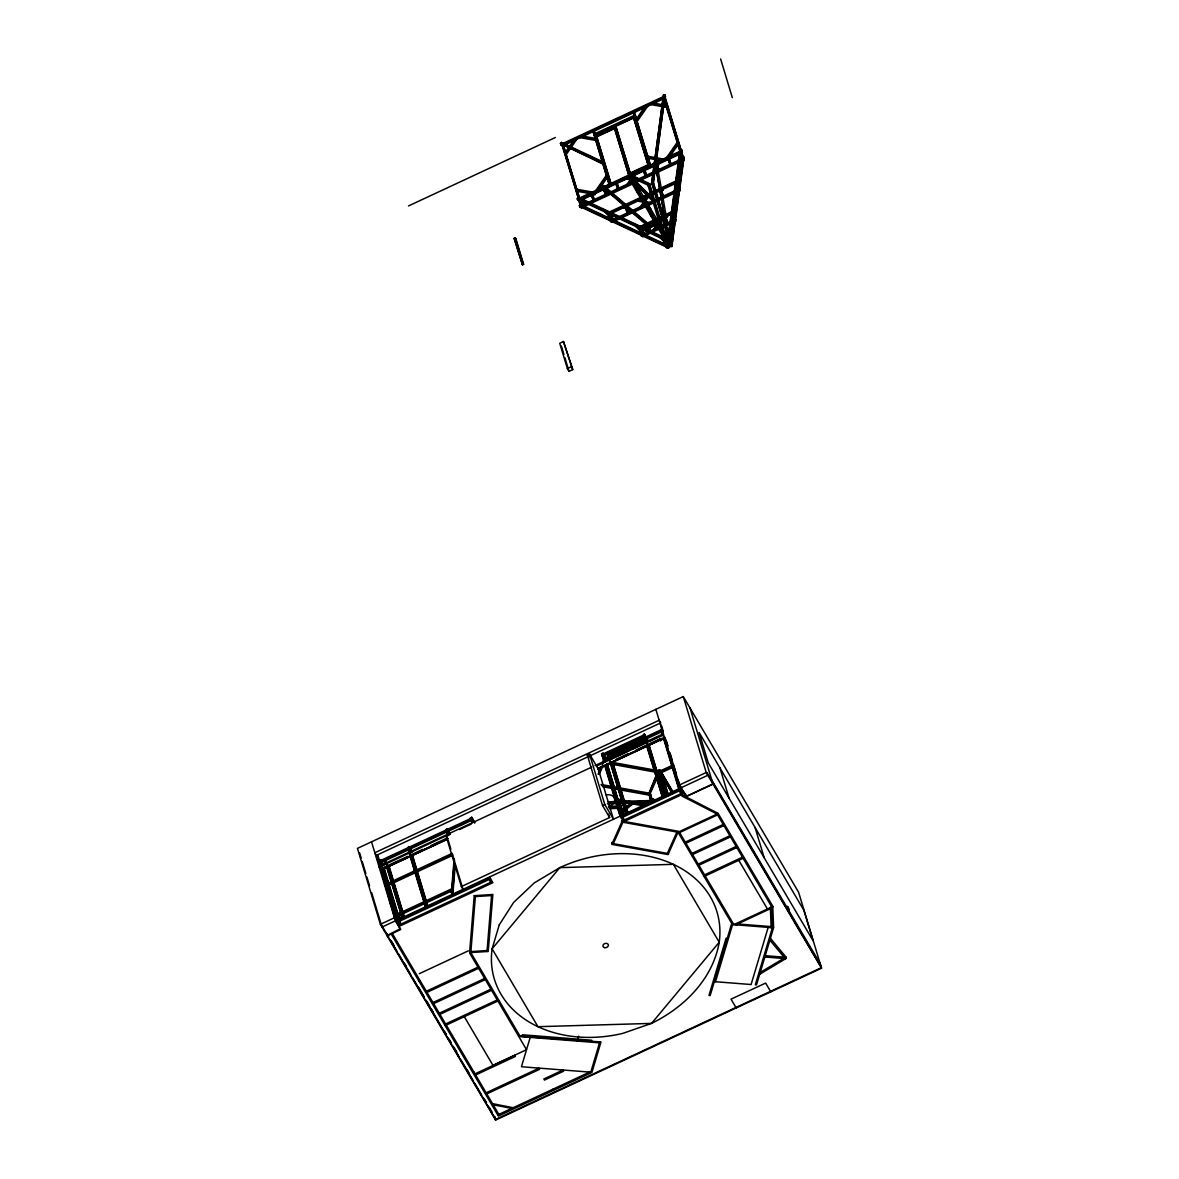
<?xml version="1.0" encoding="UTF-8"?>
<svg xmlns="http://www.w3.org/2000/svg" width="1179" height="1179" viewBox="0 0 1179 1179"><rect width="100%" height="100%" fill="white"/><g stroke="black" fill="none" stroke-linecap="round" stroke-linejoin="round"><path stroke-width="1.5" d="M452.456 894.964L451.395 892.4L454.151 858.592M451.704 893.417L454.46 859.609M452.913 888.774L452.928 893.343L455.241 864.87M453.34 883.425L454.21 872.755M599.536 1042.84L519.379 1036.547L519.674 1035.56L470.804 952.573L475.446 895.627M487.015 951.512L491.643 894.566M655.716 165.605L653.254 183.585L651.633 183.629L663.512 94.792L665.118 94.747L656.217 162.024M651.633 183.629L663.512 94.792M669.525 237.495L667.918 237.554L652.002 183.408L653.608 183.364L669.141 234.813M653.254 183.585L654.507 172.046M656.231 159.46L665.118 94.747M653.608 183.364L653.475 184.351L651.869 184.396M665.339 97.99L665.324 95.72L560.836 144.413L561.071 145.164L562.589 145.872L665.339 97.99L664.691 96.884L681.388 151.148L665.118 97.238M667.918 237.554L679.988 149.689L681.595 149.645L681.639 154.169L681.418 153.417M668.257 237.48L679.472 155.893M680.047 184.351L676.805 184.381L676.451 177.823L678.072 177.778L678.426 184.322L677.07 185.236L678.677 185.177L677.792 182.229L676.171 182.273L676.039 183.246L677.792 189.067M670.144 233.044L672.384 216.73M673.872 205.853L675.862 191.337M677.365 180.461L680.106 160.521M681.108 153.27L681.595 149.645M670.261 234.533L672.855 215.669M673.651 209.862L681.83 150.396L679.988 149.689M609.867 214.946L612.726 213.605L611.842 211.748L612.063 212.5L608.349 214.239L608.128 213.473L677.63 180.932L677.66 183.202L677.424 182.45M670.188 244.451L668.567 237.642L670.188 244.451L671.794 244.407L670.497 238.63M670.247 244.053L682.199 157.028L683.82 156.984L684.071 160.005L581.306 207.887L579.331 205.662L580.304 204.512L667.933 245.497M670.468 244.819L682.199 157.028M671.603 245.821L669.996 245.866L671.838 246.588L674.594 224.069M675.095 220.444L683.82 156.984M671.838 246.588L684.041 157.735L682.435 157.794M672.281 245.763L672.251 243.493L665.516 246.632L667.255 248.106L672.281 245.763L672.059 244.996M675.626 221.401L675.611 219.147L641.111 235.21L641.332 235.977L642.85 236.684L675.626 221.401L675.405 220.65M679.856 190.703L679.826 188.434L610.339 220.812L610.56 221.578L612.078 222.286L679.856 190.703L679.62 189.952M619.623 807.335L619.8 806.038M621.053 808.057L621.245 806.76L608.703 807.114M522.12 1035.766L522.415 1034.779L591.74 1040.232L591.445 1041.204M530.211 1037.387L521.442 1066.73L590.767 1072.183M577.106 1041.086L578.565 1036.208M599.831 1041.868L590.708 1072.418L591.887 1072.507L601.01 1041.956L518.554 1036.09M715.506 981.724L732.586 924.572M737.288 924.94L737.582 923.968L771.125 926.606M768.177 927.372L751.097 984.524L714.312 981.635M772.392 927.696L755.312 984.863L756.491 984.951L773.571 927.799L772.392 927.696L771.567 907.137M759.689 974.267L785.803 958.63L786.187 957.333L770.506 938.425M598.505 771.479L600.745 766.497M602.233 763.167L603.707 759.836M598.077 774.161L601.039 767.5M602.528 764.169L604.016 760.853M599.654 771.685L602.631 765.038M599.212 774.367L602.926 766.041M613.36 843.633L622.925 822.249M642.732 805.743L643.159 804.785M655.848 776.475L648.715 794.115L658.825 769.813L659.96 770.02L667.815 796.017M649.555 793.32L655.509 779.997M656.983 776.681L659.96 770.02M649.865 794.322L660.269 771.037L612.815 762.445M607.406 763.461L660.152 772.997L660.579 772.039L613.109 763.447M667.343 853.404L676.893 832.02M513.204 1107.715L492.513 1103.632M565.419 152.12L574.615 138.857L576.192 138.12L576.84 139.225L566.406 154.302L565.419 152.12L566.082 153.226L570.164 147.331M565.743 153.196L576.192 138.12M572.198 144.383L575.264 139.962M636.321 119.094L645.517 105.815L647.094 105.093L647.743 106.198L637.294 121.275L636.645 120.155L647.094 105.093M582.175 197.689L580.097 200.71L580.746 201.815M636.969 120.199L639.018 117.252M641.067 114.304L646.166 106.935M595.808 190.482L606.257 175.406L606.905 176.511L600.642 185.56M630.912 177.027L633.005 174.02M627.036 184.307L630.382 179.473M677.483 143.44L668.287 156.719L668.935 157.824L678.131 144.56L677.159 142.379L666.71 157.441L667.358 158.546L677.807 143.484M644.191 199.575L646.284 196.569L646.932 197.674L643.189 199.413M643.66 202.022L640.315 206.856L640.963 207.961M648.509 196.937L645.164 201.756L644.515 200.651L647.625 195.066L648.509 196.937L647.861 195.832L638.325 200.268L638.989 201.373L642.363 201.977M677.866 160.624L681.211 155.805L681.86 156.91M602.263 163.793L560.393 143.543L561.351 142.394L603 161.877M560.629 144.31L561.351 142.394M669.348 246.175L668.611 248.076L579.567 206.428L580.525 205.264L667.933 246.16M609.676 213.252L608.718 214.401L610.471 220.222L611.429 219.073L609.676 213.252L612.417 219.53M609.69 214.873L610.663 213.708M609.617 217.363L610.575 216.214L607.73 217.349M609.941 218.439L610.899 217.29L609.13 217.997M613.168 215.831L614.126 214.681L611.297 215.816M615.158 222.418L616.116 221.269L611.547 216.671M649.644 183.688L648.907 185.604L649.644 183.688L632.99 175.907M658 218.483L648.155 185.914L649.128 184.749L650.101 185.221L664.602 233.221M637.544 232.897L641.347 230.612L640.374 231.762M640.462 229.257L641.435 228.107L640.448 227.65L642.201 233.471L641.243 234.621L639.49 228.8M638.93 233.545L641.671 231.688L640.698 232.838M643.94 230.229L644.898 229.08L642.069 230.214M641.685 233.295L642.643 232.145L644.545 234.061M644.78 229.979L655.671 224.865M645.93 236.817L646.888 235.667L642.319 231.069M660.623 222.875L646.446 229.315M665.118 243.331L666.076 242.181L663.246 243.316M665.442 244.407L666.4 243.257L664.632 243.965M652.812 801.779L653.932 800.453L654.153 801.204M717.068 814.041L717.819 813.201L682.803 795.265L682.051 796.12L717.068 814.041L771.803 907.005L772.923 906.474L718.188 813.525L678.028 832.227L621.775 822.043L621.48 821.041M622.247 810.076L631.148 802.87M603.648 185.589L602.616 187.314L603.648 185.589L647.286 222.934M647.625 225.837L648.877 224.865M675.493 184.794L676.348 184.278M677.114 184.749L677.969 184.233M676.672 185.354L675.302 186.179L676.923 186.135M677.394 186.297L678.249 185.781M672.133 214.976L671.278 215.492L672.885 215.448M672.457 216.052L671.087 216.877L675.641 216.435L673.18 217.01M674.064 216.008L672.693 216.833L673.076 223.465L674.683 223.42M670.836 239.779L669.466 240.604L672.443 239.735M760.234 972.424L783.578 958.468M631.016 181.581L629.262 175.759L630.382 175.244L632.784 182.17L632.136 181.065L631.016 181.581L631.679 182.686M631.03 176.349L629.91 176.865L629.262 175.759M387.493 883.469L452.264 853.287M392.975 881.966L397.957 879.652M406.254 875.776L417.882 870.367M426.179 866.491L431.16 864.178M434.491 862.63L451.1 854.893M387.803 884.471L452.574 854.289M388.289 885.311L453.06 855.129M397.146 914.226L452.176 888.583L452.662 889.408L452.972 890.425L397.942 916.068M397.456 915.243L452.471 889.6L452.176 888.583M408.494 205.942L555.353 137.516M561.071 145.164L665.545 96.486M568.985 142.025L562.354 145.12L578.624 199.03L561.926 144.766L562.589 145.872M582.249 135.85L597.163 128.894M605.446 125.033L630.308 113.449M633.624 111.902L641.907 108.041M646.888 105.727L650.204 104.179M658.486 100.318L663.453 98.004M630.441 173.961L615.585 125.549L630.441 173.961L629.689 174.3L629.203 173.475L648.553 164.485L649.246 165.9L629.851 174.816L614.686 125.387L634.037 116.382L634.523 117.222M594.054 134.995L635.319 115.763L635.967 116.868L594.702 136.101L593.818 134.244L635.098 115.011L635.746 116.117L632.445 117.649M614.834 125.888L634.184 116.898L634.67 117.723M596.132 134.568L615.939 125.342M634.567 117.296L615.173 126.212L629.895 174.89M595.631 136.351L614.966 127.361M615.35 127.774L595.97 136.676L609.425 181.242M596.117 137.191L615.453 128.187L614.819 126.86L629.335 174.949M579.095 197.409L579.744 198.514L563.046 144.251L579.095 197.409L577.12 198.323L577.577 199.84L580.599 201.255L583.458 199.914L583.237 199.163M628.613 174.33L648.701 164.986L634.037 116.382M680.283 151.664L679.62 150.558L680.74 150.042M637.751 170.557L647.433 166.062M681.83 150.396L577.356 199.074L578.86 199.782L580.849 206.369L580.201 205.264L578.432 199.443L579.095 200.548L681.845 152.666L681.197 151.56L683.614 158.487L681.624 151.914M588.822 195.139L580.584 198.986L580.348 198.234L588.601 194.388M598.505 189.775L603.456 187.461M604.989 186.739L629.498 175.45M630.75 174.743L655.023 163.439M658.221 161.95L679.679 151.944M577.577 199.84L682.051 151.163M577.268 190.32L576.619 189.215L592.462 192.03L593.125 193.15L576.944 190.291L577.592 191.396L591.549 193.872L602.071 188.979M607.038 186.665L615.467 183.025L610.693 185.368M618.636 181.257L621.952 179.709M638.532 171.987L650.395 166.46M658.413 162.717L674.992 154.994M596.427 192.148L602.896 189.126M606.065 187.653L615.6 183.217M618.783 181.728L625.15 178.766M644.132 169.923L653.667 165.473M656.806 164.014L671.382 157.22M583.708 198.942L626.963 178.781M633.226 175.863L655.495 165.487M657.042 164.78L678.072 154.965M590.782 195.095L591.431 196.2L595.144 194.476L594.923 193.71M603.044 189.377L603.707 190.497L607.421 188.758L607.185 187.992M654.168 165.561L654.831 166.666L658.545 164.942L657.661 163.07L658.545 164.942M580.201 205.264L581.306 204.748L579.552 198.927L581.969 205.853L581.306 204.748M631.06 182.421L632.327 180.976M682.494 159.003L681.845 157.898L682.95 157.382M579.567 206.428L684.041 157.735M579.788 207.18L684.277 158.502M514.191 238.423L515.311 237.907L515.96 239.013L523.609 264.317L522.489 264.848L514.191 238.423L522.489 264.848M587.702 204.041L612.564 192.457M618.047 189.907L619.167 189.377L616.529 181.699L618.666 187.741M620.861 188.596L632.46 183.187M640.742 179.326L665.604 167.742M673.887 163.881L680.519 160.786M514.84 239.529L515.96 239.013M635.746 186.798L637.22 186.105L639.21 192.678L637.721 193.371M640.271 197.63L625.666 204.439L625.902 205.19M612.682 211.896L623.632 206.797M626.727 205.352L631.472 203.142M645.606 196.554L658.221 190.674M677.866 181.699L674.137 183.423L673.916 182.671L674.801 184.543L674.565 183.777M623.706 207.077L627.42 205.352L627.199 204.586L628.068 206.458L624.354 208.182L623.47 206.325L624.354 208.182M662.48 189.008L658.766 190.747L658.53 189.981L659.415 191.853L663.143 190.114L662.259 188.257L663.143 190.114M611.356 213.384L639.607 200.209M647.418 196.584L660.034 190.703M661.581 189.981L675.685 183.408M610.56 221.578L680.062 189.2M618.459 218.439L611.842 221.519L612.078 222.286M626.727 214.593L651.515 203.039M654.831 201.506L671.352 193.798M521.84 263.742L522.945 263.212L515.311 237.907M651.191 216.258L652.68 215.565L650.69 208.978M653.623 220.149L647.404 223.037L647.625 223.804M672.148 212.382L638.9 227.871L639.121 228.638M648.465 223.951L652.886 221.903M640.359 228.048L642.614 226.147L643.498 228.004L640.639 229.345M645.62 225.602L649.349 223.863L649.113 223.111L649.997 224.983L646.284 226.707L645.399 224.835L646.284 226.707M663.173 217.422L666.887 215.698L666.651 214.932L667.535 216.803L663.821 218.542L662.937 216.671L663.585 217.776M669.908 214.298L669.672 213.532L670.556 215.403L669.908 214.298L672.384 213.134M642.128 227.783L653.107 222.654M671.47 214.106L657.543 220.591L657.307 219.839M653.829 223.185L652.252 223.922L651.383 222.05L652.252 223.922L655.642 224.526M657.027 221.696L661.787 219.486L660.903 217.614L661.787 219.486L658.442 224.305L657.794 223.199L661.139 218.38L651.604 222.816L656.674 223.715M641.332 235.977L675.832 219.898M647.536 233.634L657.366 229.05M665.56 225.233L672.118 222.168M664.941 236.389L666.43 235.697M666.327 239.101L667.815 238.409L670.055 245.07L631.826 180.033L634.995 180.593M668.125 239.44L666.636 240.133L668.08 244.923M665.752 247.398L672.472 244.259M670.792 245.586L667.034 247.339L667.255 248.106M563.459 341.542L559.745 343.281L567.379 368.585L569.015 371.356L572.729 369.616L563.459 341.542L572.729 369.616M567.379 368.585L571.093 366.861M683.289 696.568L357.458 848.379L380.39 924.321L495.637 1120.05L821.542 968.21L798.61 892.267L683.289 696.568L706.206 772.51L821.542 968.21L819.965 963.287L711.173 779.098M452.987 856.175L463.008 889.349L461.372 886.579L609.617 817.519L602.528 805.478L587.289 755.002L589.515 753.971L598.313 769.135M604.134 762.253L601.555 753.808L603.044 753.116L606.198 758.849L605.977 758.097M604.945 760.308L647.698 740.383L644.309 733.883L643.056 735.328M607.362 753.366L602.44 755.665L604.326 761.855M617.236 748.768L622.173 746.469M625.459 744.936L645.193 735.755L645.414 736.507L602.661 756.432M380.581 865.298L379.093 860.361L380.581 859.668L383.514 864.649M448.58 834.334L450.069 833.641L450.29 834.393L447.136 828.66L445.868 830.104M470.406 818.668L471.674 817.224L474.606 822.205M661.832 728.607L660.579 730.052M662.053 729.359L607.745 754.663L608.408 755.768L609.514 755.253L608.335 752.379L609.514 755.253M379.55 861.878L472.131 818.742M662.289 730.125L607.981 755.43L608.629 756.535M379.962 862.217L383.278 860.685M393.197 856.057L418 844.503M426.253 840.656L446.104 831.416M459.324 825.256L470.893 819.862M618.282 751.17L628.156 746.572M631.443 745.04L642.968 739.675M656.128 733.544L661.065 731.245M605.711 757.67L661.301 731.997M380.198 862.984L472.779 819.847L472.543 819.081M604.709 759.541L619.52 752.644M627.744 748.812L632.666 746.513M640.89 742.682L644.176 741.149M645.989 740.309L647.477 739.616L644.545 734.635L601.776 754.56L603.25 757.051M378.901 866.285L591.725 767.116M595.056 765.569L663.232 733.81M410.277 852.166L411.766 851.474L409.57 847.745M613.552 757.773L628.363 750.861M631.649 749.328L643.174 743.964M649.762 740.898L661.272 735.534M446.31 835.705L379.166 867.14L380.714 869.763M459.53 829.544L471.099 824.15M596.603 765.996L663.526 734.826M380.449 868.908L407.683 856.396M411.014 854.849L422.686 849.411M431.013 845.52L446.016 838.534M616.027 759.32L627.7 753.882M636.041 750.006L661.036 738.349M380.625 869.63L447.637 838.593M589.515 753.971L604.753 804.446L613.478 819.243L598.077 768.487L664.44 737.391L680.091 789.105L683.024 794.086L623.544 821.792L620.611 816.826L605.181 765.731M447.711 838.726L381.185 869.542M598.151 768.634L660.166 739.734L660.476 740.633L664.588 737.907M447.711 838.962L380.773 870.131L447.784 839.094M598.239 768.767L664.676 737.818M598.225 769.003L665.148 737.818M672.457 765.245L659.606 771.228L666.356 793.555M659.842 771.994L672.693 765.996M660.269 772.333L671.514 767.102M660.152 772.997L661.257 772.481L672.428 791.448M660.491 773.1L673.342 767.116M660.8 774.102L661.92 773.586L668.125 794.13M602.528 805.478L604.753 804.446M380.39 924.321L394.449 917.763L371.518 841.835M706.206 772.51L678.765 785.288L686.915 796.061L712.941 783.932M451.498 892.842L452.618 892.326L451.395 892.4M376.676 855.645L395.82 921.536L400.079 928.787L387.021 935.581M489.933 877.721L492.866 882.703L400.285 925.839L397.352 920.858L489.933 877.721L489.712 876.955M620.611 816.826L680.091 789.105M398.001 921.963L490.582 878.827M399.637 924.719L492.218 881.597M622.88 820.687L682.376 792.981M679.635 832.536L717.554 814.866M685.279 842.13L723.199 824.46M685.927 843.236L723.862 825.565M419.297 973.692L468.372 950.819M470.804 952.573L469.684 953.089L526.527 1049.708L492.955 1065.344L464.305 1016.681M691.94 853.434L729.86 835.764M419.09 981.341L420.196 980.825M692.589 854.539L730.508 836.869M698.233 864.119L736.153 846.448M426.341 991.244L477.952 967.193M698.882 865.224L736.801 847.554M426.99 992.35L478.6 968.298M704.556 874.877L742.475 857.207M432.988 1002.548L484.598 978.496M704.099 876.498L744.244 857.781M433.636 1003.653L485.247 979.602M439.281 1013.233L490.891 989.196M439.944 1014.338L491.555 990.301M445.618 1023.976L497.229 999.939M445.146 1025.612L499.026 1000.499M733.559 924.115L732.439 924.631L678.028 832.227M770.359 907.638L733.869 924.645L679.148 831.711M770.403 908.67L735.755 924.822L735.269 923.982M472.646 1072.315L473.766 1071.785M474.99 1073.863L514.737 1055.338L515.385 1056.458L475.638 1074.968M486.146 1092.815L538.936 1068.218L539.599 1069.324L486.794 1093.92M497.73 1114.921L589.942 1071.947L590.591 1073.052L498.393 1116.027L391.192 933.974M820.451 965.881L707.091 772.79L707.842 775.281L382.025 927.077L371.606 892.562M495.342 1119.549L821.247 967.708M610.973 214.74L612.741 214.033L611.783 215.182L640.02 228.402M641.744 229.139L643.513 228.431M655.524 223.715L643.395 229.33L652.96 225.498M664.764 217.408L666.371 217.039L661.979 192.251M453.974 865.533L455.197 865.46M453.031 892.031L451.808 892.12L452.854 895.539M475.358 896.6L491.569 895.539M470.878 951.6L487.089 950.539M663.733 95.558L665.354 95.514M651.397 182.878L653.019 182.833M678.868 187.24L677.262 187.284L677.409 190.011M679.546 188.05L677.94 188.095L676.171 182.273M669.657 236.522L668.051 236.566L652.002 183.408M670.32 243.463L671.942 243.419M608.217 801.779L615.526 801.558M628.333 801.189L653.932 800.453M608.438 802.531L623.072 802.103M628.554 801.956L650.499 801.307M619.918 802.737L630.883 802.413M607.347 803.857L616.484 803.592M620.139 803.489L649.393 802.648M608.467 806.362L621.009 805.994L622.659 813.348M609.484 807.615L618.223 807.364M619.167 807.35L619.977 807.32M610.309 808.367L615.689 808.219M609.351 808.602L618.091 808.352M771.154 927.608L731.393 924.483L710.156 995.562L708.977 995.474L726.058 938.307L727.237 938.41M765.23 955.697L786.305 957.348M764.847 956.994L785.803 958.63M652.016 102.794L665.958 105.285M581.114 135.836L595.056 138.311M677.453 153.299L680.622 153.874M661.787 159.74L647.846 157.249L648.494 158.354L662.451 160.845M626.624 176.983L629.807 177.543M630.131 178.618L625.047 177.72L625.71 178.825L630.78 179.724M632.475 181.139L637.22 180.962L636.572 179.856L631.502 178.957L632.15 180.063M643.395 201.167L638.104 199.502L638.989 201.373M645.105 202.582L650.499 203.51L649.85 202.405L644.78 201.506L645.429 202.611M584.165 204.276L580.996 203.716L581.645 204.822L584.813 205.382L586.405 204.645L585.742 203.54L580.672 202.641L581.321 203.746M658.044 224.054L663.129 224.953L663.777 226.059M658.368 225.13L661.552 225.69L662.2 226.795L659.032 226.235M601.069 784.462L650.292 793.364L652.665 801.234M601.378 785.465L650.587 794.381L651.722 800.482M602.705 786.747L648.406 795.014M617 799.097L647.153 804.55M617.31 800.099L645.694 805.242M618.651 801.381L643.483 805.876M668.478 853.611L612.225 843.427L611.916 842.41M493.205 1104.811L511.73 1108.393M669.024 242.447L667.535 243.139M561.587 143.145L603.235 162.628M633.211 176.658L649.88 184.455M560.393 143.543L603.707 163.807M632.018 177.056L635.348 178.618M632.253 177.808L648.907 185.604M648.155 185.914L649.143 186.37M580.348 198.234L581.851 198.942M583.841 199.855L663.806 237.274M582.397 199.84L664.028 238.025M582.072 200.636L601.85 209.891M613.404 215.3L616.705 216.833M619.992 218.38L634.833 225.322M643.086 229.183L648.037 231.497M651.324 233.044L659.577 236.891M582.293 201.388L609.631 214.18M642.555 229.581L663.099 239.204M579.331 205.662L633.757 231.128M637.058 232.661L666.96 246.662M655.17 800.114L652.547 798.89L655.391 800.865M639.46 801.632L645.429 804.638M643.926 804.785L637.751 801.691L637.574 802.987L643.734 806.097M605.24 187.505L647.507 223.701M606.478 190.055L629.66 209.891M632.386 212.235L639.21 218.071M641.936 220.399L646.033 223.907M605.343 189.642L647.153 225.44M631.988 177.454L653.431 199.03M635.79 182.008L653.755 200.106L652.798 201.255L634.818 183.172M637.338 184.956L646.166 193.842M661.684 238.541L664.543 241.4L665.988 246.205L666.946 245.04L665.501 240.251M637.913 225.808L640.757 228.682M636.94 226.957L639.799 229.831M607.141 211.409L609.985 214.283M614.731 220.62L611.872 217.747L610.914 218.896L613.773 221.77M606.168 212.559L609.027 215.433M769.961 940.252L784.064 957.171M680.74 153.182L680.091 152.076L681.845 157.898M664.028 160.108L663.364 159.003L647.522 156.173L648.17 157.279M634.862 117.399L634.214 116.294L649.187 165.812M649.113 165.649L649.762 166.755L644.441 149.129M662.701 197.821L660.063 190.143L662.215 196.186M632.858 178.324L668.066 238.482M633.477 183.305L670.291 245.821M644.633 204.203L643.985 203.097L641.892 206.119L642.54 207.224M630.839 181.669L668.802 246.514M655.819 229.772L655.17 228.667L656.939 224.57L653.593 229.404L654.242 230.509M649.349 223.863L649.997 224.983M642.835 226.899L643.498 228.004M627.42 205.352L628.068 206.458M610.074 183.836L610.722 184.941L595.174 134.48L610 183.939M607.421 188.758L606.537 186.886L606.772 187.653M606.89 195.095L604.252 187.417L606.404 193.459M605.785 195.611L603.147 187.933L605.284 193.975M612.063 212.5L612.726 213.605M595.144 194.476L594.275 192.604M590.885 192.767L591.549 193.872M594.629 200.813L591.991 193.12L594.128 199.163M582.809 198.809L583.458 199.914M522.945 263.212L523.609 264.317M719.897 767.824L699.059 732.41L708.225 762.784L813.097 940.754L803.931 910.38L719.897 767.824L729.079 798.198M660.284 723.258L663.32 733.544M738.791 860.331L767.441 908.994M661.832 731.746L661.168 730.641L662.731 735.784M661.301 731.304L663.512 735.033M660.476 740.633L660.004 739.454L660.24 740.22M679.841 788.147L680.74 790.21L621.259 817.931L605.313 765.097M679.266 790.903L680.887 793.673L680.666 792.907M645.414 736.507L644.766 735.401L602.012 755.326L602.69 756.417M647.698 740.383L647.05 739.277L604.296 759.202L604.061 758.436M644.309 737.022L643.66 735.917L644.839 738.806M645.075 739.557L644.412 738.452L645.458 741.871M673.062 792.023L660.962 771.464L667.977 794.749M664.499 779.894L671.013 790.962M662.008 776.165L672.251 793.555M662.642 797.77L646.49 745.305M605.431 758.672L606.08 759.777M601.555 753.808L603.014 756.299M626.668 813.127L627.331 814.232L611.813 762.857M587.289 755.002L589.058 758.009M624.369 819.994L622.512 816.472M474.828 822.957L471.895 817.975L379.314 861.112L381.51 864.855M471.659 820.363L471.01 819.258L472.042 822.691M470.185 817.917L472.617 822.411M446.605 831.357L448.064 833.848M446.753 831.976L446.104 830.871L447.652 835.999M447.548 838.446L446.089 835.955L461.372 886.579M452.471 889.6L452.972 890.425M552.759 1089.278L553.408 1090.383M412.002 852.24L408.833 846.493L407.58 847.952M409.57 849.293L408.921 848.187L427.152 907.521M408.302 849.189L409.776 851.68M386.152 860.213L385.489 859.108L403.071 917.321M383.735 865.401L380.581 859.668M381.318 862.468L380.67 861.363L398.885 920.681L382.866 867.597M379.093 860.361L380.552 862.851M395.51 909.525L401.081 919.001M396.748 912.119L400.462 918.441M399.489 921.271L401.125 924.027M397.117 920.092L397.78 921.197M394.449 917.763L396.483 921.226M395.628 920.74L400.786 929.509L387.184 935.846L386.432 933.37L388.628 936.377M392.312 933.459L498.85 1114.391M391.428 941.137L394.228 945.882M404.485 963.302L406.357 966.471M418.471 987.059L424.072 996.564M426.872 1001.31L429.657 1006.055M431.529 1009.224L433.386 1012.393M444.586 1031.404L446.443 1034.572M449.243 1039.318L451.115 1042.487M453.9 1047.232L456.7 1051.992M466.958 1069.412L468.829 1072.581M484.672 1099.491L486.544 1102.66M489.344 1107.42L492.144 1112.165M381.274 924.601L388.304 936.539M390.161 939.707L396.689 950.79M398.561 953.958L410.675 974.547M412.547 977.715L423.733 996.712M425.604 999.88L446.119 1034.72M447.976 1037.888L450.776 1042.634M452.633 1045.802L459.162 1056.9M461.033 1060.054L473.147 1080.642M475.019 1083.81L481.548 1094.908M483.405 1098.062L486.205 1102.822M488.077 1105.99L495.637 1120.05M387.523 935.699L495.681 1119.402L494.929 1116.911M648.288 165.649L633.432 117.237L647.757 163.896M614.686 125.387L615.335 126.713M770.786 991.848L765.643 983.08L731.039 999.144L736.182 1007.912M720.62 58.95L732.306 97.621M683.835 159.253L684.071 160.005M677.173 141.377L663.571 97.4L679.62 150.558M678.205 144.811L679.752 149.954M681.182 154.641L682.051 157.559M678.559 154.744L678.78 155.51M671.411 165.045L668.773 157.352L670.748 163.94M675.891 181.905L675.67 181.139L661.11 187.918L661.345 188.684L657.278 165.679M673.887 213.959L675.331 218.749L673.71 218.793L671.956 212.972L673.577 219.766M671.676 212.603L671.44 211.837L665.811 214.46L666.047 215.226M657.528 169.629L655.377 163.586L657.366 170.174M654.596 165.915L654.831 166.666M663.32 195.67L661.183 189.627L663.173 196.2M659.798 189.392L659.577 188.64L643.38 196.186L643.616 196.937M667.314 216.037L667.535 216.803M659.194 191.086L659.415 191.853M666.135 216.273L666.371 217.039M650.882 166.239L633.948 111.209L650.218 165.134M668.228 223.995L665.59 216.302L667.579 222.89M636.984 124.443L639.121 131.503M640.713 136.779L643.38 145.592M664.499 215.949L664.278 215.182L656.659 218.734L656.88 219.486M666.607 222.86L664.47 216.818L666.459 223.406M653.991 186.061L657.617 198.057M658.648 201.491L667.977 232.351M667.815 238.409L669.569 244.23M668.39 247.325L668.611 248.076M649.128 184.749L663.615 232.764M649.658 188.08L651.206 193.223M656.909 212.087L658.457 217.231M645.753 176.997L643.115 169.304L645.105 175.892M659.341 227.267L656.924 220.34L658.693 226.162M655.819 220.856L656.688 223.759M655.17 219.427L655.391 220.178M646.063 204.719L644.309 198.897L643.646 197.792L645.414 203.613L644.294 204.129L642.54 198.308M641.892 196.878L642.128 197.63M638.723 191.853L636.734 185.28L635.245 185.973L637.235 192.545M632.755 176.084L632.976 176.85L632.106 174.978M649.069 231.04L646.932 224.997L648.922 231.57M646.092 224.526L645.856 223.759L640.374 226.309L640.61 227.075M630.102 173.637L630.338 174.389M630.382 175.244L632.548 181.728M641.435 228.107L643.189 233.928M642.614 235.918L642.85 236.684M628.26 211.999L626.123 205.957L628.112 212.544M624.354 205.912L624.118 205.161L609.602 211.911L609.838 212.677M617.059 186.606L615.409 182.214L617.398 188.787M595.203 133.566L593.789 129.926L594.938 133.713M594.702 136.101L592.683 130.442L608.953 184.351M595.704 139.417L609.071 183.703M603.471 189.731L603.707 190.497M591.195 195.449L591.431 196.2M578.845 197.527L579.066 198.278M581.07 207.121L581.306 207.887M755.032 827.393L764.198 857.767M690.01 708.004L713.03 784.094L686.001 796.695L680.062 785.391M561.366 346.036L563.916 354.481M564.933 357.856L569.015 371.356M666.223 740.427L667.786 745.6M669.864 752.511L672.472 761.133M673.518 764.581L676.112 773.218M678.205 780.115L680.814 788.751M661.64 725.925L663.246 731.363M665 737.317L667.889 746.646M669.908 753.455L680.401 788.058M655.848 709.36L679.679 788.25M663.895 738.599L679.399 789.974M663.762 739.204L678.75 788.869M665.457 789.517L667.005 794.661M666.297 795.737L659.061 771.773L665.354 794.985M648.981 744.627L664.499 795.987M646.814 738.511L647.58 741.046M648.848 745.231L664.352 796.591M663.762 797.255L645.532 737.936L646.564 741.355M644.309 733.883L645.311 737.17M647.595 744.774L663.114 796.149M647.728 745.747L663.246 797.122M647.138 746.41L662.126 796.061M653.859 799.495L654.08 800.261M651.663 802.663L649.069 794.101L650.72 801.912M612.549 761.605L628.053 812.965M612.417 762.209L627.921 813.569M610.781 759.438L609.101 754.914L610.132 758.333M611.164 761.752L626.933 813.495M609.499 756.771L610.029 758.539M611.297 762.725L626.285 812.375M609.661 759.954L607.214 752.895L625.563 813.643M610.707 763.388L625.695 813.038M623.897 815.573L619.859 802.206L620.449 806.038M607.657 764.979L622.851 815.308M607.008 763.874L622.718 815.942M619.83 806.819L622.645 816.133M603.044 753.116L603.265 753.867M605.372 761.103L603.147 754.796L605.24 761.737M606.419 764.581L622.144 816.649L606.301 765.2M606.419 766.129L621.613 816.457M604.93 766.247L619.918 815.897M608.556 814.026L609.617 817.519M474.179 821.851L474.415 822.618M471.674 817.224L473.162 822.161M490.493 881.524L490.729 882.29L488.872 878.753M447.136 828.66L447.357 829.412M448.904 834.879L447.209 830.34L448.772 835.484M448.241 840.465L450.879 849.204M494.487 1116.454L495.489 1119.799M412.37 854.878L427.874 906.253M412.237 855.482L427.741 906.857M411.633 856.146L426.636 905.796M411.117 856.013L426.105 905.664M409.496 853.242L407.801 848.703L425.383 906.931M410.528 856.661L426.032 908.036M388.952 865.799L404.456 917.159M388.805 866.403L404.323 917.778M387.699 865.342L403.719 918.426M387.184 865.209L403.203 918.294M386.064 864.148L384.383 859.624L385.415 863.043M387.095 867.582L402.614 918.942L386.447 866.477M384.118 868.053L399.622 919.414M383.971 868.658L399.489 920.018M382.866 869.174L398.369 920.548M377.678 854.569L381.318 866.653M382.777 871.546L398.001 921.875M381.613 868.731L397.352 920.858M377.781 857.207L378.827 860.655M379.992 865.43L376.838 855.143L380.419 866.992M376.278 854.952L396.07 920.534M389.556 900.83L391.119 906.003M359.61 852.874L361.172 858.047M362.218 861.495L365.873 873.58M366.905 877.029L369.513 885.665M655.657 166.047L664.44 215.639M655.436 165.281L659.518 188.301M660.137 191.853L664.219 214.873M677.881 179.164L678.102 183.261L676.481 183.305L676.26 179.208M676.938 186.208L677.291 192.767M673.032 217.982L673.194 220.709M672.045 209.906L672.266 214.003M668.655 234.577L668.876 238.674M606.109 794.97A7.649 5.866 -16.8 0 1 614.23 802.103M613.286 803.577A7.649 5.866 -16.8 0 1 610.25 805.861M474.223 895.701L469.596 952.647L488.224 951.438L492.866 894.478L474.223 895.701M622.571 811.152L622.379 812.449L633.948 803.091L634.125 801.794L622.571 811.152M499.233 924.925L492.1 948.815L537.948 1026.688L651.53 1023.401C684.188 1007.455 712.809 979.159 719.234 942.227L673.386 864.34L559.804 867.641L534.279 882.909L513.617 902.451L499.233 924.925M622.203 821.085L611.798 844.385L668.051 854.569L678.456 831.269L622.203 821.085M583.752 196.967L580.422 201.786L581.07 202.891L584.416 198.072L583.752 196.967M606.581 176.482L597.385 189.745L598.033 190.851L607.229 177.587L606.581 176.482M634.582 173.284L631.237 178.103L631.885 179.208L635.23 174.389L634.582 173.284M630.706 180.549L628.613 183.57L629.277 184.676L631.354 181.654L630.706 180.549M681.536 156.866L679.443 159.887L680.091 160.992L682.184 157.971L681.536 156.866M659.562 219.117L657.469 222.124L658.118 223.229L660.211 220.222L659.562 219.117M605.755 210.761L604.783 211.911L609.351 216.509L610.309 215.359L605.755 210.761M636.527 225.16L635.555 226.309L640.123 230.907L641.081 229.758L636.527 225.16M661.257 236.728L660.299 237.893L664.868 242.476L665.826 241.327L661.257 236.728M559.804 867.641L492.1 948.815A116.279 89.339 -16.8 0 0 622.866 1033.364L651.53 1023.401L719.234 942.227A116.279 89.339 -16.8 0 0 559.804 867.641M674.226 215.109L672.855 215.934L675.832 215.05L674.226 215.109M670.645 241.164L669.79 241.68L672.251 241.12L670.645 241.164M650.204 208.152L648.715 208.845L650.705 215.418L652.193 214.725L650.204 208.152M665.737 234.518L664.249 235.21L666.96 241.209L668.449 240.516L665.737 234.518M667.727 241.105L666.238 241.798L668.699 241.371L667.727 241.105M659.135 720.266L374.819 852.741L376.366 855.364L660.682 722.889L659.135 720.266M562.958 1070.075L543.858 1078.977L544.506 1080.082L563.621 1071.18L562.958 1070.075M656.408 161.376L655.038 162.496L656.408 161.376M772.79 906.96L770.344 907.299L771.169 927.873L773.601 927.534L772.79 906.96M673.843 208.477L672.236 208.521L672.59 215.079L674.211 215.035L673.843 208.477M670.453 233.147L668.847 233.206L669.2 239.75L670.822 239.705L670.453 233.147M666.282 106.361L650.425 103.531L651.088 104.636L666.931 107.466L666.282 106.361M595.38 139.387L579.537 136.572L580.186 137.678L596.029 140.493L595.38 139.387M680.946 154.95L675.876 154.036L676.525 155.142L681.595 156.055L680.946 154.95M668.301 158.973L667.653 157.868L670.291 165.561L668.301 158.973M633.477 112.845L632.828 111.725L634.626 116.633L633.477 112.845M657.145 164.176L656.497 163.07L659.135 170.763L657.145 164.176M644.884 169.894L644.22 168.789L646.858 176.482L644.884 169.894M648.701 225.587L648.037 224.482L650.675 232.16L648.701 225.587M625.651 207.578L625.003 206.472L627.641 214.165L625.651 207.578M591.519 194.756L590.871 193.651L593.509 201.329L591.519 194.756M788.486 908.095L787.41 906.268L789.311 910.792L788.486 908.095M611.267 757.36L610.619 756.255L611.798 759.129L611.267 757.36M381.009 868.82L396.557 920.313L381.009 868.82M614.716 128.54L614.23 127.7L629.085 176.128L614.716 128.54M596.854 136.838L596.368 136.012L611.223 184.425L596.854 136.838M604.68 947.651A2.771 2.122 -16.8 0 0 608.349 944.88A2.771 2.122 -16.8 0 0 603.972 944.025A2.771 2.122 -16.8 0 0 604.68 947.651"/></g></svg>
